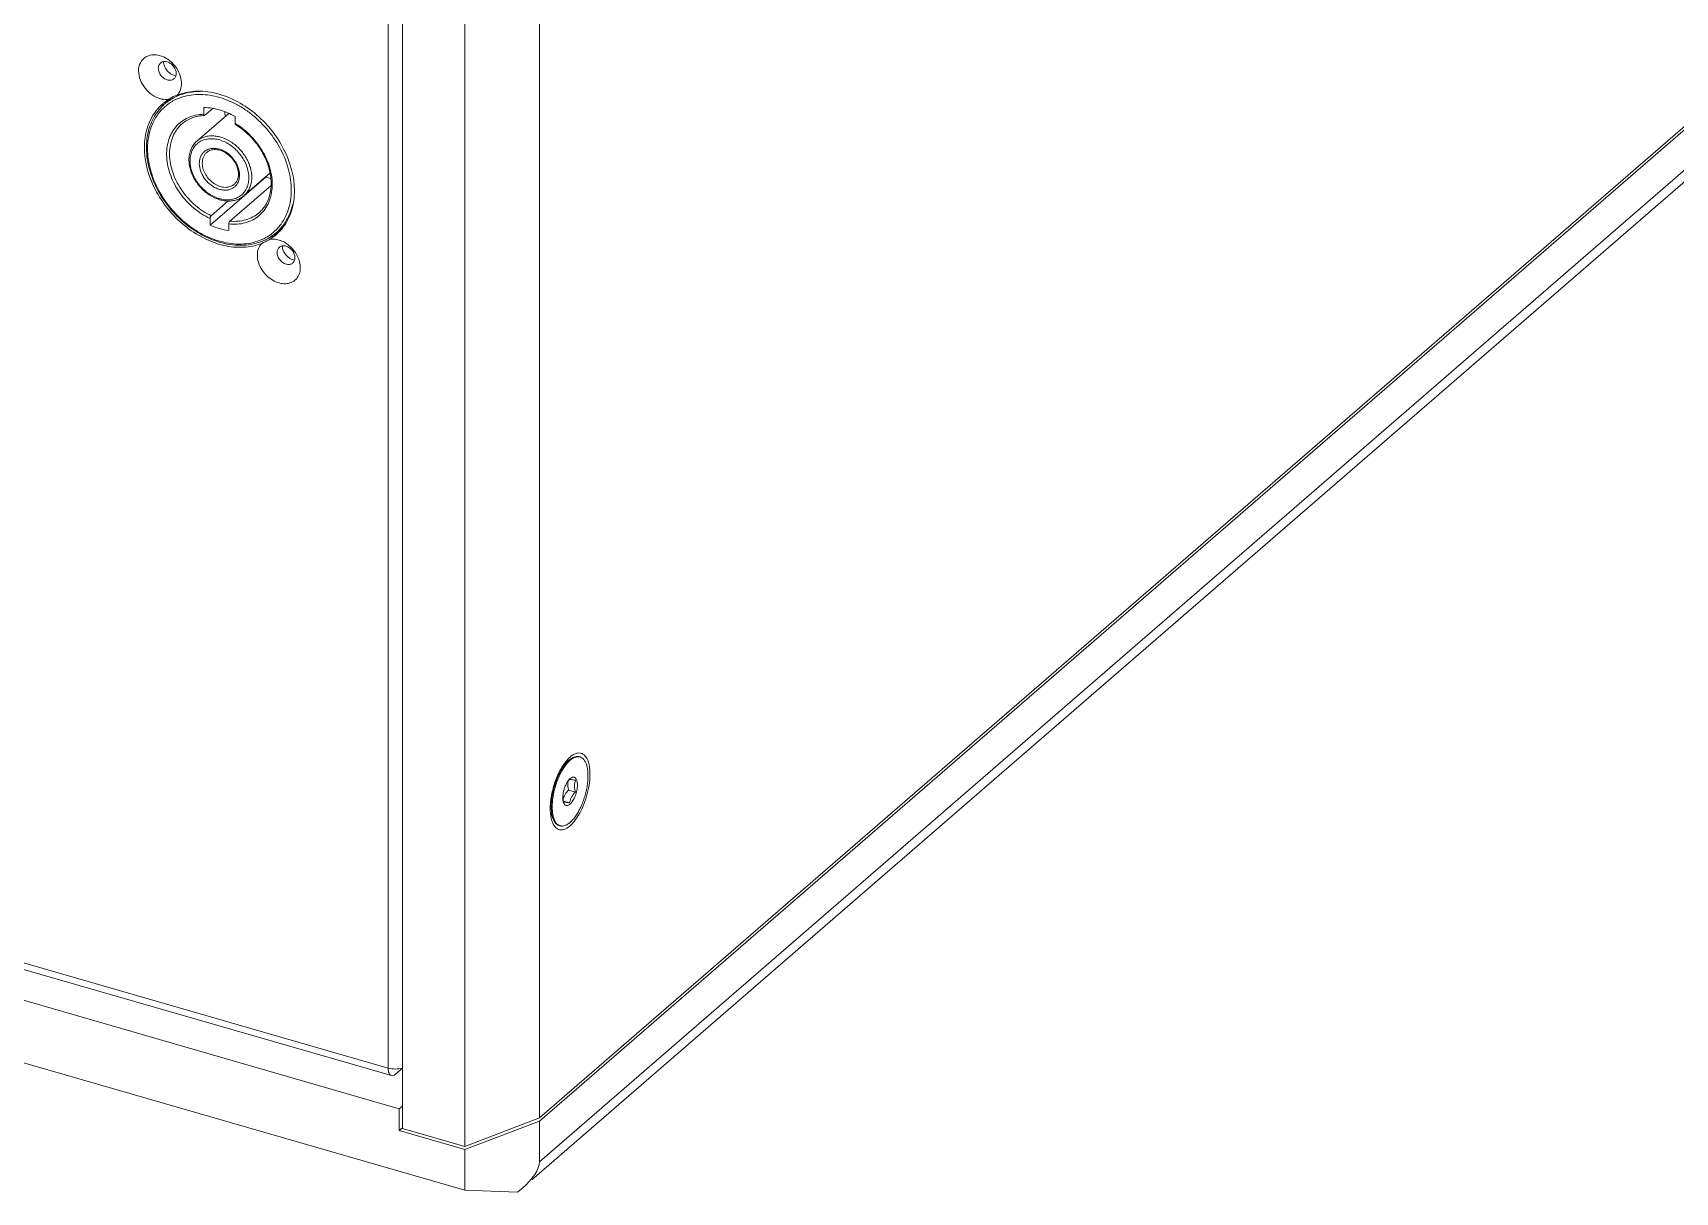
# Model space of a CAD drawing. Header units: millimetres. Extents: x 0 to 4009, y 0 to 2835.
# Drawn here: x 1972 to 2199.5, y 1770.5 to 1931.1 of the extents above; entities that cross this region are included whole.
import ezdxf

# ---------------------------------------------------------------- set-up
doc = ezdxf.new("R2010")
doc.units = ezdxf.units.MM
doc.layers.get('0').update_dxf_attribs({"lineweight": 13})

msp = doc.modelspace()

# ---------------------------------------------------------------- linework, layer by layer
for p, q in [((2021.21, 1787.67), (2021.21, 2248.4)), ((2042.16, 1780.76), (2426.66, 2113.74)), ((2042.16, 1780.32), (2426.66, 2113.31)), ((2426.66, 2107.68), (2042.16, 1774.7)), ((2427.07, 2106.42), (2041.11, 1772.17)), ((2042.16, 1780.76), (2042.16, 1994.67)), ((2023.17, 1993.22), (2023.17, 1779.31)), ((2031.83, 1776.81), (2031.83, 1990.72)), ((1990.25, 1921.25), (1991.1, 1921.99)), ((1995.66, 1919.82), (1995.66, 1920.76)), ((1995.81, 1919.68), (1996.91, 1920.63)), ((1994.7, 1916.11), (1999.12, 1919.94)), ((1999.99, 1919.51), (1999.99, 1918.57)), ((1987.87, 1915.17), (1987.87, 1915.08)), ((1993.76, 1913.47), (1993.75, 1913.38)), ((2001.25, 1908.55), (2004.83, 1911.65)), ((1996.53, 1904.45), (2004.28, 1911.16)), ((1999.27, 1905.02), (2004.98, 1909.96)), ((2001.89, 1910.94), (2001.9, 1911.03)), ((2004.28, 1911.16), (2004.28, 1911.17)), ((2007.78, 1909.24), (2007.78, 1909.33)), ((1999.03, 1907.81), (1996.68, 1905.77)), ((2021.21, 1787.67), (1610.71, 1906.17)), ((2021.65, 1786.62), (1611.16, 1905.12)), ((1996.53, 1904.45), (1996.53, 1905.38)), ((1999.12, 1904.63), (1999.12, 1903.7)), ((2004.82, 1902.5), (2005.68, 1903.13)), ((2005.7, 1903.41), (2006.55, 1904.15)), ((1606.18, 1902.28), (2022.74, 1782.03)), ((2031.83, 1770.75), (1597.09, 1896.25)), ((2045.77, 1830), (2046.5, 1830.52)), ((2046.5, 1830.52), (2046.28, 1830.35)), ((2047.79, 1830.78), (2047.66, 1830.82)), ((2046.41, 1827.77), (2046.32, 1827.68)), ((2046.2, 1826.19), (2047.15, 1825.92)), ((2043.75, 1822.97), (2044.08, 1822.15)), ((2045.49, 1824.65), (2046.33, 1824.41)), ((2045.04, 1821.24), (2044.91, 1821.27)), ((2023.17, 1787.64), (2022.21, 1786.81)), ((2023.17, 1782.41), (2022.74, 1782.03)), ((2022.74, 1779), (2022.74, 1782.03)), ((2031.83, 1776.81), (2042.16, 1780.76)), ((2042.16, 1780.32), (2031.83, 1776.38)), ((2042.16, 1774.7), (2042.16, 1780.32)), ((2022.74, 1779), (2023.14, 1779.35)), ((2022.74, 1779), (2031.83, 1776.38)), ((2031.83, 1776.81), (2023.17, 1779.31)), ((2031.83, 1770.75), (2031.83, 1776.38)), ((2039.14, 1770.48), (2031.83, 1770.75)), ((2039.14, 1770.48), (2039.64, 1770.9))]:
    msp.add_line(p, q)
for centre, radius, start, end in [((1988.19, 1923.73), 4.45, 26.5547, 37.8634), ((1994.57, 1915.97), 6.52, 130.7109, 143.1242), ((1995.52, 1916.92), 6.93, 141.6586, 144.4018), ((1994.69, 1916.13), 6.78, 132.4076, 134.8315), ((1994.41, 1916.14), 6.79, 129.1151, 130.9114), ((1994.67, 1916.15), 6.76, 130.8938, 132.4068), ((1994.41, 1916.15), 6.78, 124.8009, 129.1148), ((1994.6, 1916.23), 6.65, 123.6552, 130.8942), ((1994.53, 1916), 6.47, 127.7249, 130.6904), ((1994.4, 1916.16), 6.77, 121.8668, 124.7992), ((1994.57, 1915.96), 6.53, 120.0337, 127.7177), ((1990.45, 1924.19), 2.31, 277.6442, 279.4333), ((1994.68, 1916.11), 6.78, 116.4324, 123.6595), ((1994.64, 1915.84), 6.67, 116.4497, 120.055), ((1994.76, 1915.95), 6.97, 113.4121, 116.4559), ((1994.7, 1915.71), 6.81, 112.2798, 116.4518), ((2006.56, 1921.03), 8.05, 186.1339, 190.5867), ((1994.8, 1909.9), 10.1, 58.3273, 59.1032), ((1997.29, 1915.21), 9.86, 174.0756, 180.0505), ((1998.13, 1914.37), 7.22, 180.0081, 183.5357), ((1998.02, 1913.06), 2.57, 180.0064, 182.2004), ((1998.02, 1911.08), 4.29, 358.6996, 0.0023), ((2008.41, 1920.37), 10.09, 245.8125, 249.93), ((2001.08, 1908.45), 6.54, 298.9347, 307.7153), ((2001.12, 1908.4), 6.47, 307.7249, 310.6904), ((2001.26, 1908.54), 6.78, 306.8753, 309.3884), ((2001.1, 1908.42), 6.5, 310.7014, 319.0996), ((2002.17, 1909.24), 6.92, 297.2956, 300.0787), ((2001.28, 1908.52), 6.75, 309.3893, 310.893), ((2002.2, 1909.18), 6.85, 300.0828, 301.2896), ((2001.23, 1908.27), 6.8, 310.9116, 312.7426), ((2006.46, 1901.42), 2.02, 106.4505, 110.7051), ((2002.22, 1909.16), 6.82, 301.2885, 304.9379), ((2001.22, 1908.28), 6.82, 312.7439, 316.1598), ((2001.04, 1908.47), 6.58, 319.0964, 321.2558), ((2001.18, 1908.32), 6.87, 316.1681, 322.9272), ((2001.12, 1908.36), 6.94, 322.926, 324.7849), ((2006.25, 1898.57), 2.78, 351.1888, 0.0628), ((2047.53, 1829.87), 0.941, 73.9234, 82.0256), ((2048.66, 1825.35), 3.27, 143.6374, 145.203), ((2048.67, 1825.62), 3.14, 147.8011, 149.3993), ((2048.46, 1827.04), 2.38, 171.7873, 180.0079), ((2048.6, 1825.13), 3.21, 177.9697, 179.975), ((2048.06, 1825.37), 2.67, 182.7209, 185.205), ((2046.74, 1824.91), 1.32, 196.8059, 197.9995), ((2045.3, 1822.14), 0.938, 245.8908, 253.8822)]:
    msp.add_arc(centre, radius, start, end)
msp.add_ellipse((2031.83, 1770.75), major_axis=(10.2, 4.58), ratio=0.357758, start_param=-0.873135, end_param=-0.159411)
for points, knots in [([(1987.62, 1927.76), (1987.31, 1927.58), (1986.77, 1926.99), (1986.62, 1926.22), (1986.62, 1925.83)], [0, 0, 0, 0, 0.479833, 1, 1, 1, 1]), ([(1990.1, 1927.76), (1989.69, 1927.94), (1988.84, 1928.17), (1987.96, 1927.97), (1987.62, 1927.76)], [0, 0, 0, 0, 0.531039, 1, 1, 1, 1]), ([(1990.74, 1927.39), (1990.69, 1927.42), (1990.48, 1927.56), (1990.27, 1927.68), (1990.1, 1927.76)], [0, 0, 0, 0, 0.253739, 1, 1, 1, 1]), ([(1991.7, 1926.47), (1991.63, 1926.55), (1991.35, 1926.9), (1991.01, 1927.2), (1990.74, 1927.39)], [0, 0, 0, 0, 0.251754, 1, 1, 1, 1]), ([(1986.62, 1925.83), (1986.62, 1924.98), (1987.18, 1923.66), (1988.46, 1922.47), (1989.27, 1922.08), (1989.68, 1921.97)], [0, 0, 0, 0, 0.492046, 0.753338, 1, 1, 1, 1]), ([(1989.36, 1926.19), (1989.36, 1926.35), (1989.41, 1926.65), (1989.7, 1927), (1990.14, 1927.16), (1990.62, 1927.1), (1991.1, 1926.86), (1991.61, 1926.37), (1991.84, 1925.83), (1991.84, 1925.48)], [0, 0, 0, 0, 0.116673, 0.224348, 0.334189, 0.455821, 0.590607, 0.732728, 1, 1, 1, 1]), ([(1991.84, 1925.48), (1991.84, 1925.32), (1991.78, 1925.02), (1991.5, 1924.67), (1991.06, 1924.51), (1990.57, 1924.57), (1990.1, 1924.81), (1989.58, 1925.3), (1989.36, 1925.84), (1989.36, 1926.19)], [0, 0, 0, 0, 0.116673, 0.224348, 0.334189, 0.455821, 0.590607, 0.732728, 1, 1, 1, 1]), ([(1990.08, 1927.08), (1990.09, 1926.93), (1990.15, 1926.61), (1990.32, 1926.24), (1990.51, 1925.96), (1990.72, 1925.7), (1990.92, 1925.53), (1991.06, 1925.44)], [0, 0, 0, 0, 0.235372, 0.485742, 0.614522, 0.744025, 1, 1, 1, 1]), ([(1991.06, 1925.44), (1991.12, 1925.4), (1991.33, 1925.27), (1991.58, 1925.18), (1991.76, 1925.15)], [0, 0, 0, 0, 0.260381, 1, 1, 1, 1]), ([(1992.57, 1924.11), (1992.57, 1924.24), (1992.53, 1924.8), (1992.36, 1925.34), (1992.17, 1925.72)], [0, 0, 0, 0, 0.238077, 1, 1, 1, 1]), ([(1991.95, 1922.47), (1992.15, 1922.67), (1992.48, 1923.2), (1992.57, 1923.8), (1992.57, 1924.11)], [0, 0, 0, 0, 0.48053, 1, 1, 1, 1]), ([(2008.22, 1909.2), (2008.22, 1911.2), (2007.33, 1914.3), (2005.04, 1917.77), (2002.76, 1920.07), (2000.13, 1921.8), (1997.32, 1922.85), (1994.53, 1923.15), (1992.75, 1922.79), (1991.95, 1922.47)], [0, 0, 0, 0, 0.2502, 0.384909, 0.5203, 0.652124, 0.776867, 0.892642, 1, 1, 1, 1]), ([(1991.99, 1922.34), (1992.48, 1922.56), (1993.53, 1922.88), (1994.62, 1922.97), (1995.18, 1922.97)], [0, 0, 0, 0, 0.489152, 1, 1, 1, 1]), ([(1989.97, 1921.27), (1989.27, 1920.67), (1988.08, 1919.1), (1987.59, 1917.21), (1987.49, 1916.23)], [0, 0, 0, 0, 0.484404, 1, 1, 1, 1]), ([(1987.82, 1916.65), (1987.88, 1917.07), (1988.07, 1917.88), (1988.51, 1919.02), (1989.12, 1920.05), (1989.63, 1920.66), (1989.91, 1920.94)], [0, 0, 0, 0, 0.259974, 0.511997, 0.757878, 1, 1, 1, 1]), ([(1989.68, 1921.97), (1989.74, 1921.96), (1989.94, 1921.91), (1990.15, 1921.88), (1990.3, 1921.88)], [0, 0, 0, 0, 0.255784, 1, 1, 1, 1]), ([(1990.3, 1921.88), (1990.34, 1921.88), (1990.49, 1921.87), (1990.65, 1921.88), (1990.76, 1921.9)], [0, 0, 0, 0, 0.254986, 1, 1, 1, 1]), ([(1990.83, 1921.91), (1991.03, 1922.04), (1991.38, 1922.26), (1991.77, 1922.42), (1991.95, 1922.47)], [0, 0, 0, 0, 0.563137, 1, 1, 1, 1]), ([(1992.12, 1922.01), (1992.5, 1922.17), (1993.29, 1922.41), (1994.54, 1922.59), (1995.86, 1922.56), (1997.69, 1922.28), (1999.5, 1921.61), (2001.21, 1920.62), (2002.87, 1919.42), (2004.71, 1917.57), (2006.15, 1915.4), (2006.98, 1913.55), (2007.58, 1911.7), (2007.78, 1910.26), (2007.78, 1909.33)], [0, 0, 0, 0, 0.05275, 0.107269, 0.16391, 0.22284, 0.347133, 0.412253, 0.478773, 0.613862, 0.748322, 0.814089, 0.878211, 1, 1, 1, 1]), ([(1999.99, 1919.51), (1999.31, 1919.9), (1997.9, 1920.5), (1996.39, 1920.75), (1995.66, 1920.76)], [0, 0, 0, 0, 0.517576, 1, 1, 1, 1]), ([(1987.99, 1916.62), (1988.04, 1916.92), (1988.17, 1917.51), (1988.47, 1918.37), (1988.86, 1919.16), (1989.18, 1919.65), (1989.35, 1919.88)], [0, 0, 0, 0, 0.259006, 0.511267, 0.757837, 1, 1, 1, 1]), ([(1995.66, 1919.82), (1995.28, 1919.81), (1994.54, 1919.73), (1993.49, 1919.39), (1992.56, 1918.85), (1991.77, 1918.12), (1991.16, 1917.23), (1990.74, 1916.2), (1990.51, 1915.06), (1990.49, 1913.84), (1990.67, 1912.59), (1991.18, 1910.88), (1992.05, 1909.25), (1993.21, 1907.81), (1994.54, 1906.53), (1995.71, 1905.76), (1996.53, 1905.38)], [0, 0, 0, 0, 0.057558, 0.112824, 0.166631, 0.220046, 0.274199, 0.3301, 0.388486, 0.449752, 0.513946, 0.580808, 0.720036, 0.791202, 0.862183, 1, 1, 1, 1]), ([(1992.64, 1918.49), (1992.5, 1918.37), (1992.24, 1918.12), (1991.89, 1917.69), (1991.6, 1917.22), (1991.27, 1916.53), (1990.99, 1915.58), (1990.92, 1914.78), (1990.92, 1914.37)], [0, 0, 0, 0, 0.118457, 0.23764, 0.358239, 0.480875, 0.733904, 1, 1, 1, 1]), ([(1995.75, 1919.65), (1995.45, 1919.64), (1994.87, 1919.57), (1994.05, 1919.35), (1993.29, 1918.99), (1992.84, 1918.67), (1992.64, 1918.49)], [0, 0, 0, 0, 0.262244, 0.514433, 0.759203, 1, 1, 1, 1]), ([(1995.66, 1919.82), (1995.66, 1919.79), (1995.66, 1919.75), (1995.68, 1919.7), (1995.7, 1919.66), (1995.73, 1919.65), (1995.74, 1919.65), (1995.75, 1919.65)], [0, 0, 0, 0, 0.333789, 0.606299, 0.81737, 0.908947, 1, 1, 1, 1]), ([(1995.75, 1919.65), (1995.75, 1919.65), (1995.78, 1919.65), (1995.8, 1919.66), (1995.81, 1919.68)], [0, 0, 0, 0, 0.216025, 1, 1, 1, 1]), ([(1999.12, 1904.63), (1999.51, 1904.58), (2000.28, 1904.56), (2001.39, 1904.74), (2002.41, 1905.13), (2003.3, 1905.71), (2004.04, 1906.48), (2004.6, 1907.4), (2004.98, 1908.45), (2005.13, 1909.4), (2005.15, 1910.19), (2005.11, 1911.02), (2004.92, 1912.08), (2004.51, 1913.33), (2003.92, 1914.56), (2003.16, 1915.72), (2001.97, 1917.13), (2000.89, 1918.02), (2000.11, 1918.5)], [0, 0, 0, 0, 0.059951, 0.117204, 0.172349, 0.226285, 0.280104, 0.334917, 0.391674, 0.451035, 0.481831, 0.513367, 0.578543, 0.646302, 0.716099, 0.78722, 0.858855, 1, 1, 1, 1]), ([(2000.05, 1918.4), (2000.02, 1918.42), (2000, 1918.46), (1999.99, 1918.51), (1999.99, 1918.55), (1999.99, 1918.57)], [0, 0, 0, 0, 0.407582, 0.682239, 1, 1, 1, 1]), ([(2003.31, 1906.17), (2003.5, 1906.33), (2003.84, 1906.69), (2004.28, 1907.31), (2004.61, 1908), (2004.85, 1908.76), (2004.98, 1909.58), (2005.02, 1910.75), (2004.78, 1912.28), (2004.21, 1913.76), (2003.57, 1914.91), (2002.81, 1916.01), (2001.68, 1917.25), (2000.61, 1918.06), (2000.05, 1918.4)], [0, 0, 0, 0, 0.050988, 0.1027, 0.155707, 0.210534, 0.267506, 0.326792, 0.452039, 0.585147, 0.65388, 0.723435, 0.862946, 1, 1, 1, 1]), ([(1987.72, 1915.21), (1987.72, 1915.33), (1987.72, 1915.81), (1987.77, 1916.29), (1987.82, 1916.65)], [0, 0, 0, 0, 0.253626, 1, 1, 1, 1]), ([(1987.87, 1915.17), (1987.87, 1915.29), (1987.88, 1915.78), (1987.93, 1916.26), (1987.99, 1916.62)], [0, 0, 0, 0, 0.254048, 1, 1, 1, 1]), ([(1993.6, 1913.51), (1993.6, 1913.76), (1993.65, 1914.26), (1993.86, 1914.98), (1994.21, 1915.61), (1994.53, 1915.96), (1994.7, 1916.11)], [0, 0, 0, 0, 0.263189, 0.515672, 0.760025, 1, 1, 1, 1]), ([(1993.76, 1913.47), (1993.76, 1913.72), (1993.82, 1914.22), (1994.07, 1914.91), (1994.46, 1915.51), (1994.98, 1915.97), (1995.62, 1916.29), (1996.33, 1916.45), (1997.1, 1916.44), (1997.89, 1916.28), (1998.68, 1915.96), (1999.69, 1915.35), (2000.57, 1914.49), (2001.24, 1913.49), (2001.61, 1912.68), (2001.84, 1911.86), (2001.9, 1911.3), (2001.9, 1911.03)], [0, 0, 0, 0, 0.059449, 0.115798, 0.169953, 0.223266, 0.277284, 0.333391, 0.392535, 0.455108, 0.52097, 0.589537, 0.730602, 0.801212, 0.870236, 0.936717, 1, 1, 1, 1]), ([(1994.7, 1916.11), (1994.85, 1916.24), (1995.16, 1916.46), (1995.7, 1916.69), (1996.29, 1916.83), (1996.91, 1916.85), (1997.56, 1916.78), (1998.45, 1916.54), (1999.54, 1915.99), (2000.67, 1915.02), (2001.43, 1914.01), (2001.88, 1913.12), (2002.2, 1912.24), (2002.31, 1911.54), (2002.31, 1911.08)], [0, 0, 0, 0, 0.051959, 0.104819, 0.159357, 0.216137, 0.275467, 0.337399, 0.467904, 0.604498, 0.742058, 0.809615, 0.875462, 1, 1, 1, 1]), ([(1987.43, 1915.2), (1987.43, 1913.21), (1988.32, 1910.11), (1990.61, 1906.63), (1992.89, 1904.34), (1995.52, 1902.61), (1998.33, 1901.55), (2001.12, 1901.26), (2002.9, 1901.62), (2003.7, 1901.93)], [0, 0, 0, 0, 0.2502, 0.384909, 0.5203, 0.652124, 0.776867, 0.892642, 1, 1, 1, 1]), ([(2005.33, 1903.11), (2004.97, 1902.85), (2004.2, 1902.38), (2002.9, 1901.9), (2001.5, 1901.66), (2000.03, 1901.65), (1998.52, 1901.88), (1997, 1902.34), (1995.51, 1903.02), (1994.07, 1903.89), (1992.71, 1904.95), (1991.06, 1906.57), (1989.69, 1908.45), (1988.69, 1910.49), (1988.13, 1912.06), (1987.8, 1913.64), (1987.72, 1914.69), (1987.72, 1915.21)], [0, 0, 0, 0, 0.05265, 0.106327, 0.161673, 0.219135, 0.278948, 0.341125, 0.405482, 0.471667, 0.539198, 0.607501, 0.743703, 0.810583, 0.875846, 0.939074, 1, 1, 1, 1]), ([(2004.24, 1902.73), (2003.88, 1902.53), (2003.1, 1902.19), (2001.84, 1901.89), (2000.5, 1901.8), (1998.62, 1901.96), (1996.72, 1902.55), (1994.92, 1903.48), (1993.15, 1904.67), (1991.18, 1906.53), (1989.64, 1908.76), (1988.73, 1910.68), (1988.24, 1912.15), (1987.94, 1913.62), (1987.87, 1914.6), (1987.87, 1915.08)], [0, 0, 0, 0, 0.052234, 0.106001, 0.161802, 0.219931, 0.343066, 0.407958, 0.474485, 0.610189, 0.7458, 0.812217, 0.876962, 0.939644, 1, 1, 1, 1]), ([(1990.93, 1913.93), (1990.98, 1913.1), (1991.27, 1911.85), (1991.97, 1910.3), (1992.67, 1909.16), (1993.51, 1908.12), (1994.78, 1906.88), (1995.89, 1906.14), (1996.68, 1905.77)], [0, 0, 0, 0, 0.237538, 0.362943, 0.491022, 0.620333, 0.749341, 1, 1, 1, 1]), ([(2000.61, 1911.4), (2000.61, 1911.78), (2000.49, 1912.37), (2000.15, 1913.09), (1999.69, 1913.79), (1999.08, 1914.37), (1998.38, 1914.79), (1997.84, 1915), (1997.29, 1915.11), (1996.77, 1915.1), (1996.28, 1914.99), (1995.84, 1914.76), (1995.49, 1914.43), (1995.23, 1914.01), (1995.07, 1913.53), (1995.04, 1913.18), (1995.04, 1913.01)], [0, 0, 0, 0, 0.129388, 0.198492, 0.269174, 0.410268, 0.47877, 0.544507, 0.606907, 0.66586, 0.721803, 0.775739, 0.829101, 0.883451, 0.940136, 1, 1, 1, 1]), ([(1996.07, 1914.54), (1995.97, 1914.45), (1995.79, 1914.25), (1995.59, 1913.9), (1995.47, 1913.49), (1995.45, 1913.21), (1995.45, 1913.06)], [0, 0, 0, 0, 0.237422, 0.480444, 0.733721, 1, 1, 1, 1]), ([(2000.46, 1911.53), (2000.46, 1911.79), (2000.37, 1912.35), (2000.09, 1913), (1999.77, 1913.49), (1999.39, 1913.94), (1998.83, 1914.42), (1998.08, 1914.81), (1997.43, 1914.94), (1996.94, 1914.93), (1996.61, 1914.85), (1996.32, 1914.73), (1996.14, 1914.6), (1996.07, 1914.54)], [0, 0, 0, 0, 0.124802, 0.260107, 0.330232, 0.400898, 0.540404, 0.672743, 0.793316, 0.848782, 0.90118, 0.951277, 1, 1, 1, 1]), ([(2001.25, 1908.55), (2001.1, 1908.42), (2000.77, 1908.19), (2000.22, 1907.95), (1999.62, 1907.81), (1998.99, 1907.78), (1998.33, 1907.85), (1997.44, 1908.09), (1996.36, 1908.63), (1995.23, 1909.59), (1994.48, 1910.59), (1994.03, 1911.47), (1993.71, 1912.35), (1993.6, 1913.05), (1993.6, 1913.51)], [0, 0, 0, 0, 0.05363, 0.107966, 0.163633, 0.22113, 0.280764, 0.342633, 0.472199, 0.607268, 0.743256, 0.810169, 0.875553, 1, 1, 1, 1]), ([(2001.89, 1910.94), (2001.89, 1910.68), (2001.83, 1910.18), (2001.58, 1909.49), (2001.19, 1908.9), (2000.67, 1908.43), (2000.03, 1908.11), (1999.32, 1907.96), (1998.55, 1907.96), (1997.76, 1908.13), (1996.97, 1908.44), (1995.96, 1909.06), (1995.08, 1909.91), (1994.41, 1910.92), (1994.04, 1911.72), (1993.81, 1912.55), (1993.75, 1913.11), (1993.75, 1913.38)], [0, 0, 0, 0, 0.059449, 0.115798, 0.169953, 0.223266, 0.277284, 0.333391, 0.392535, 0.455108, 0.52097, 0.589537, 0.730602, 0.801212, 0.870236, 0.936717, 1, 1, 1, 1]), ([(1995.04, 1913.01), (1995.04, 1912.62), (1995.16, 1912.03), (1995.5, 1911.31), (1995.96, 1910.62), (1996.57, 1910.03), (1997.27, 1909.62), (1997.81, 1909.4), (1998.36, 1909.3), (1998.88, 1909.3), (1999.37, 1909.42), (1999.81, 1909.65), (2000.16, 1909.97), (2000.42, 1910.39), (2000.58, 1910.88), (2000.61, 1911.22), (2000.61, 1911.4)], [0, 0, 0, 0, 0.129388, 0.198492, 0.269174, 0.410268, 0.47877, 0.544507, 0.606907, 0.66586, 0.721803, 0.775739, 0.829101, 0.883451, 0.940136, 1, 1, 1, 1]), ([(1995.45, 1912.96), (1995.46, 1912.7), (1995.56, 1912.16), (1995.92, 1911.39), (1996.45, 1910.71), (1997.11, 1910.17), (1997.73, 1909.86), (1998.25, 1909.73), (1998.62, 1909.69), (1998.98, 1909.71), (1999.31, 1909.79), (1999.62, 1909.93), (1999.8, 1910.06), (1999.88, 1910.13)], [0, 0, 0, 0, 0.125684, 0.259477, 0.397129, 0.533402, 0.663401, 0.725084, 0.784202, 0.840822, 0.895259, 0.948066, 1, 1, 1, 1]), ([(1999.88, 1910.13), (1999.98, 1910.21), (2000.14, 1910.39), (2000.33, 1910.72), (2000.44, 1911.11), (2000.46, 1911.39), (2000.46, 1911.53)], [0, 0, 0, 0, 0.23207, 0.472404, 0.727249, 1, 1, 1, 1]), ([(2002.3, 1910.98), (2002.3, 1910.74), (2002.25, 1910.27), (2002.04, 1909.61), (2001.71, 1909.02), (2001.41, 1908.69), (2001.25, 1908.55)], [0, 0, 0, 0, 0.265536, 0.518582, 0.761939, 1, 1, 1, 1]), ([(2007.78, 1909.24), (2007.78, 1908.78), (2007.71, 1907.87), (2007.4, 1906.57), (2006.89, 1905.39), (2006.43, 1904.68), (2006.17, 1904.36)], [0, 0, 0, 0, 0.264041, 0.517588, 0.762097, 1, 1, 1, 1]), ([(2006.79, 1904.36), (2007.26, 1905.03), (2008, 1906.61), (2008.22, 1908.32), (2008.22, 1909.2)], [0, 0, 0, 0, 0.48275, 1, 1, 1, 1]), ([(2007.97, 1907.32), (2007.88, 1906.93), (2007.66, 1906.18), (2007.15, 1905.13), (2006.51, 1904.19), (2005.98, 1903.66), (2005.7, 1903.41)], [0, 0, 0, 0, 0.259314, 0.510915, 0.756925, 1, 1, 1, 1]), ([(1996.68, 1905.77), (1996.65, 1905.75), (1996.61, 1905.7), (1996.57, 1905.6), (1996.53, 1905.49), (1996.53, 1905.41), (1996.53, 1905.38)], [0, 0, 0, 0, 0.211518, 0.469371, 0.743182, 1, 1, 1, 1]), ([(1999.12, 1904.63), (1999.12, 1904.66), (1999.13, 1904.74), (1999.16, 1904.85), (1999.21, 1904.95), (1999.25, 1905), (1999.27, 1905.02)], [0, 0, 0, 0, 0.256813, 0.530636, 0.788496, 1, 1, 1, 1]), ([(1999.27, 1905.02), (1999.65, 1904.98), (2000.4, 1904.97), (2001.49, 1905.16), (2002.47, 1905.55), (2003.05, 1905.95), (2003.31, 1906.17)], [0, 0, 0, 0, 0.2649, 0.517761, 0.761399, 1, 1, 1, 1]), ([(1996.53, 1904.45), (1996.95, 1904.26), (1997.8, 1903.95), (1998.69, 1903.76), (1999.12, 1903.7)], [0, 0, 0, 0, 0.510528, 1, 1, 1, 1]), ([(2004.82, 1902.5), (2004.75, 1902.46), (2004.38, 1902.26), (2004, 1902.08), (2003.7, 1901.93)], [0, 0, 0, 0, 0.196331, 1, 1, 1, 1]), ([(2009.03, 1898.58), (2009.03, 1899.1), (2008.81, 1899.91), (2008.25, 1900.85), (2007.51, 1901.69), (2006.37, 1902.42), (2005.3, 1902.58), (2004.82, 1902.5)], [0, 0, 0, 0, 0.246782, 0.379452, 0.513692, 0.771475, 1, 1, 1, 1]), ([(2005.74, 1903.31), (2005.61, 1903.26), (2005.36, 1903.13), (2005.14, 1902.95), (2005.04, 1902.85)], [0, 0, 0, 0, 0.503164, 1, 1, 1, 1]), ([(2003.7, 1901.93), (2003.5, 1901.73), (2003.17, 1901.21), (2003.08, 1900.6), (2003.08, 1900.29)], [0, 0, 0, 0, 0.48053, 1, 1, 1, 1]), ([(2003.08, 1900.29), (2003.08, 1899.65), (2003.5, 1898.33), (2004.66, 1897.09), (2005.84, 1896.48), (2006.74, 1896.3), (2007.59, 1896.39), (2008.08, 1896.66), (2008.28, 1896.82)], [0, 0, 0, 0, 0.256761, 0.530454, 0.661734, 0.783459, 0.895099, 1, 1, 1, 1]), ([(2005.81, 1900.66), (2005.81, 1900.81), (2005.87, 1901.11), (2006.15, 1901.47), (2006.59, 1901.62), (2007.08, 1901.57), (2007.55, 1901.33), (2008.07, 1900.83), (2008.29, 1900.29), (2008.29, 1899.94)], [0, 0, 0, 0, 0.116673, 0.224348, 0.334189, 0.455821, 0.590607, 0.732728, 1, 1, 1, 1]), ([(2008.29, 1899.94), (2008.29, 1899.79), (2008.24, 1899.49), (2007.95, 1899.13), (2007.51, 1898.98), (2007.03, 1899.04), (2006.55, 1899.28), (2006.04, 1899.77), (2005.81, 1900.31), (2005.81, 1900.66)], [0, 0, 0, 0, 0.116673, 0.224348, 0.334189, 0.455821, 0.590607, 0.732728, 1, 1, 1, 1]), ([(2006.54, 1901.55), (2006.54, 1901.39), (2006.6, 1901.07), (2006.77, 1900.7), (2006.96, 1900.42), (2007.18, 1900.17), (2007.37, 1900), (2007.51, 1899.91)], [0, 0, 0, 0, 0.235372, 0.485742, 0.614522, 0.744025, 1, 1, 1, 1]), ([(2007.51, 1899.91), (2007.57, 1899.87), (2007.79, 1899.74), (2008.03, 1899.65), (2008.21, 1899.61)], [0, 0, 0, 0, 0.260381, 1, 1, 1, 1]), ([(2008.28, 1896.82), (2008.47, 1896.98), (2008.8, 1897.39), (2008.95, 1897.89), (2008.99, 1898.15)], [0, 0, 0, 0, 0.485972, 1, 1, 1, 1]), ([(2046.28, 1830.35), (2046.17, 1830.25), (2045.95, 1830.03), (2045.64, 1829.65), (2045.34, 1829.22), (2045.05, 1828.73), (2044.79, 1828.2), (2044.46, 1827.44), (2044.14, 1826.44), (2043.92, 1825.42), (2043.83, 1824.62), (2043.79, 1824.04), (2043.8, 1823.5), (2043.85, 1823), (2043.94, 1822.55), (2044.03, 1822.27), (2044.08, 1822.15)], [0, 0, 0, 0, 0.050137, 0.105331, 0.165153, 0.229016, 0.296186, 0.365832, 0.508852, 0.650579, 0.718642, 0.783656, 0.844854, 0.901592, 0.953392, 1, 1, 1, 1]), ([(2045.36, 1829.5), (2045.31, 1829.42), (2045.12, 1829.1), (2044.94, 1828.76), (2044.82, 1828.51)], [0, 0, 0, 0, 0.241277, 1, 1, 1, 1]), ([(2045.28, 1828.86), (2045.39, 1829.05), (2045.62, 1829.42), (2045.89, 1829.76), (2046.02, 1829.92)], [0, 0, 0, 0, 0.522547, 1, 1, 1, 1]), ([(2045.76, 1830.07), (2045.73, 1830.03), (2045.59, 1829.84), (2045.45, 1829.65), (2045.36, 1829.5)], [0, 0, 0, 0, 0.24168, 1, 1, 1, 1]), ([(2046.41, 1830.77), (2046.36, 1830.72), (2046.12, 1830.51), (2045.91, 1830.26), (2045.76, 1830.07)], [0, 0, 0, 0, 0.23308, 1, 1, 1, 1]), ([(2046.02, 1829.92), (2046.05, 1829.95), (2046.18, 1830.09), (2046.31, 1830.22), (2046.41, 1830.31)], [0, 0, 0, 0, 0.261809, 1, 1, 1, 1]), ([(2046.41, 1830.31), (2046.51, 1830.4), (2046.72, 1830.55), (2047.04, 1830.72), (2047.31, 1830.8), (2047.51, 1830.82), (2047.61, 1830.81), (2047.66, 1830.81)], [0, 0, 0, 0, 0.294903, 0.555992, 0.787834, 0.895693, 1, 1, 1, 1]), ([(2047.79, 1830.78), (2047.84, 1830.76), (2047.95, 1830.72), (2048.11, 1830.63), (2048.25, 1830.5), (2048.42, 1830.29), (2048.61, 1829.95), (2048.77, 1829.46), (2048.87, 1828.89), (2048.9, 1828.25), (2048.88, 1827.55), (2048.8, 1826.81), (2048.65, 1826.05), (2048.45, 1825.29), (2048.2, 1824.55), (2047.91, 1823.84), (2047.57, 1823.19), (2047.21, 1822.61), (2046.83, 1822.11), (2046.55, 1821.83), (2046.41, 1821.71)], [0, 0, 0, 0, 0.017047, 0.034552, 0.05293, 0.072518, 0.116181, 0.166734, 0.224312, 0.288412, 0.358096, 0.432131, 0.509081, 0.58739, 0.665443, 0.741637, 0.814444, 0.882486, 0.94461, 1, 1, 1, 1]), ([(2047.66, 1830.82), (2047.62, 1830.83), (2047.53, 1830.85), (2047.34, 1830.86), (2047.09, 1830.82), (2046.79, 1830.7), (2046.6, 1830.59), (2046.5, 1830.52)], [0, 0, 0, 0, 0.108821, 0.219463, 0.452374, 0.710231, 1, 1, 1, 1]), ([(2048.36, 1831.06), (2048.25, 1831.15), (2048, 1831.3), (2047.56, 1831.36), (2047.09, 1831.24), (2046.8, 1831.06), (2046.65, 1830.96)], [0, 0, 0, 0, 0.23026, 0.456814, 0.707194, 1, 1, 1, 1]), ([(2049.16, 1828.39), (2049.16, 1828.68), (2049.13, 1829.24), (2048.95, 1830.17), (2048.66, 1830.8), (2048.36, 1831.06)], [0, 0, 0, 0, 0.310021, 0.582468, 1, 1, 1, 1]), ([(2044.82, 1828.51), (2044.54, 1827.92), (2044.08, 1826.68), (2043.81, 1825.39), (2043.73, 1824.74)], [0, 0, 0, 0, 0.499646, 1, 1, 1, 1]), ([(2044.05, 1822.64), (2044, 1822.86), (2043.94, 1823.32), (2043.92, 1824.06), (2043.98, 1824.85), (2044.11, 1825.68), (2044.31, 1826.52), (2044.58, 1827.34), (2044.9, 1828.13), (2045.15, 1828.62), (2045.28, 1828.86)], [0, 0, 0, 0, 0.102444, 0.216851, 0.340999, 0.472069, 0.606874, 0.742035, 0.874159, 1, 1, 1, 1]), ([(2045.98, 1827.22), (2045.89, 1827.07), (2045.74, 1826.76), (2045.56, 1826.27), (2045.44, 1825.76), (2045.41, 1825.41), (2045.4, 1825.24)], [0, 0, 0, 0, 0.242161, 0.499229, 0.756675, 1, 1, 1, 1]), ([(2046.32, 1827.68), (2046.26, 1827.62), (2046.16, 1827.5), (2046.07, 1827.36), (2046.02, 1827.29)], [0, 0, 0, 0, 0.475902, 1, 1, 1, 1]), ([(2046.33, 1827.65), (2046.31, 1827.62), (2046.2, 1827.51), (2046.1, 1827.38), (2046.03, 1827.29)], [0, 0, 0, 0, 0.251913, 1, 1, 1, 1]), ([(2047.15, 1827.54), (2047.05, 1827.56), (2046.87, 1827.6), (2046.64, 1827.63), (2046.47, 1827.65), (2046.37, 1827.66), (2046.33, 1827.65)], [0, 0, 0, 0, 0.362376, 0.657212, 0.867115, 1, 1, 1, 1]), ([(2047.43, 1826.89), (2047.43, 1827), (2047.42, 1827.2), (2047.36, 1827.48), (2047.28, 1827.68), (2047.2, 1827.8), (2047.13, 1827.87), (2047.06, 1827.93), (2046.98, 1827.96), (2046.89, 1827.98), (2046.8, 1827.97), (2046.7, 1827.95), (2046.57, 1827.89), (2046.47, 1827.82), (2046.41, 1827.77)], [0, 0, 0, 0, 0.176286, 0.330449, 0.460858, 0.517768, 0.569981, 0.618683, 0.665488, 0.712273, 0.760915, 0.81303, 0.86984, 1, 1, 1, 1]), ([(2047.02, 1826.77), (2047.02, 1826.9), (2047.04, 1827.17), (2047.11, 1827.42), (2047.15, 1827.54)], [0, 0, 0, 0, 0.510083, 1, 1, 1, 1]), ([(2047.46, 1822.52), (2048.01, 1823.39), (2048.81, 1825.31), (2049.16, 1827.36), (2049.16, 1828.39)], [0, 0, 0, 0, 0.499796, 1, 1, 1, 1]), ([(2045.4, 1825.13), (2045.4, 1825.02), (2045.41, 1824.82), (2045.45, 1824.61), (2045.47, 1824.52)], [0, 0, 0, 0, 0.533521, 1, 1, 1, 1]), ([(2045.41, 1825.13), (2045.41, 1825.08), (2045.44, 1824.87), (2045.48, 1824.67), (2045.52, 1824.51)], [0, 0, 0, 0, 0.245381, 1, 1, 1, 1]), ([(2046.2, 1826.19), (2046.11, 1826.1), (2045.94, 1825.9), (2045.72, 1825.58), (2045.55, 1825.24), (2045.47, 1825.01), (2045.44, 1824.89)], [0, 0, 0, 0, 0.259379, 0.51334, 0.760178, 1, 1, 1, 1]), ([(2046.2, 1826.19), (2046.16, 1826.34), (2046.1, 1826.62), (2046.08, 1826.9), (2046.08, 1827.04)], [0, 0, 0, 0, 0.509465, 1, 1, 1, 1]), ([(2046.33, 1824.41), (2046.36, 1824.54), (2046.42, 1824.74), (2046.52, 1825.01), (2046.65, 1825.27), (2046.85, 1825.58), (2047.04, 1825.81), (2047.15, 1825.92)], [0, 0, 0, 0, 0.238591, 0.360572, 0.484672, 0.738997, 1, 1, 1, 1]), ([(2046.41, 1824.25), (2046.48, 1824.31), (2046.62, 1824.46), (2046.81, 1824.73), (2046.98, 1825.04), (2047.14, 1825.39), (2047.26, 1825.76), (2047.35, 1826.14), (2047.41, 1826.52), (2047.43, 1826.77), (2047.43, 1826.89)], [0, 0, 0, 0, 0.09859, 0.211371, 0.335842, 0.468575, 0.605586, 0.742619, 0.875421, 1, 1, 1, 1]), ([(2047.15, 1825.92), (2047.11, 1826.06), (2047.05, 1826.34), (2047.02, 1826.63), (2047.02, 1826.77)], [0, 0, 0, 0, 0.509455, 1, 1, 1, 1]), ([(2043.73, 1824.74), (2043.72, 1824.65), (2043.68, 1824.28), (2043.66, 1823.9), (2043.66, 1823.63)], [0, 0, 0, 0, 0.258787, 1, 1, 1, 1]), ([(2043.66, 1823.63), (2043.66, 1823.56), (2043.66, 1823.33), (2043.68, 1823.09), (2043.7, 1822.92)], [0, 0, 0, 0, 0.257675, 1, 1, 1, 1]), ([(2043.7, 1822.92), (2043.7, 1822.84), (2043.74, 1822.57), (2043.79, 1822.29), (2043.84, 1822.1)], [0, 0, 0, 0, 0.263858, 1, 1, 1, 1]), ([(2045.48, 1824.5), (2045.5, 1824.44), (2045.54, 1824.34), (2045.63, 1824.2), (2045.73, 1824.1), (2045.86, 1824.05), (2045.99, 1824.04), (2046.13, 1824.07), (2046.28, 1824.14), (2046.37, 1824.21), (2046.41, 1824.25)], [0, 0, 0, 0, 0.147639, 0.276665, 0.390709, 0.496421, 0.602751, 0.718439, 0.849813, 1, 1, 1, 1]), ([(2045.52, 1824.51), (2045.56, 1824.52), (2045.65, 1824.52), (2045.83, 1824.5), (2046.06, 1824.46), (2046.24, 1824.42), (2046.33, 1824.41)], [0, 0, 0, 0, 0.132885, 0.342788, 0.637625, 1, 1, 1, 1]), ([(2043.84, 1822.1), (2043.85, 1822.06), (2043.89, 1821.92), (2043.94, 1821.79), (2043.98, 1821.69)], [0, 0, 0, 0, 0.260204, 1, 1, 1, 1]), ([(2043.98, 1821.69), (2044.01, 1821.62), (2044.13, 1821.35), (2044.3, 1821.11), (2044.45, 1820.97)], [0, 0, 0, 0, 0.277148, 1, 1, 1, 1]), ([(2044.91, 1821.28), (2044.86, 1821.3), (2044.76, 1821.36), (2044.62, 1821.47), (2044.5, 1821.61), (2044.34, 1821.83), (2044.17, 1822.17), (2044.09, 1822.48), (2044.05, 1822.64)], [0, 0, 0, 0, 0.100483, 0.205181, 0.316018, 0.434481, 0.697861, 1, 1, 1, 1]), ([(2044.08, 1822.15), (2044.13, 1822.04), (2044.23, 1821.83), (2044.42, 1821.57), (2044.61, 1821.41), (2044.78, 1821.32), (2044.86, 1821.29), (2044.91, 1821.27)], [0, 0, 0, 0, 0.28971, 0.547603, 0.780525, 0.891174, 1, 1, 1, 1]), ([(2044.45, 1820.97), (2044.57, 1820.86), (2044.86, 1820.69), (2045.2, 1820.67), (2045.36, 1820.7)], [0, 0, 0, 0, 0.500928, 1, 1, 1, 1]), ([(2046.41, 1821.71), (2046.3, 1821.61), (2046.12, 1821.48), (2045.87, 1821.34), (2045.65, 1821.25), (2045.41, 1821.2), (2045.19, 1821.2), (2045.09, 1821.22), (2045.04, 1821.24)], [0, 0, 0, 0, 0.298483, 0.433334, 0.559251, 0.788347, 0.895373, 1, 1, 1, 1]), ([(2045.36, 1820.7), (2045.47, 1820.71), (2045.95, 1820.85), (2046.36, 1821.18), (2046.64, 1821.46)], [0, 0, 0, 0, 0.212278, 1, 1, 1, 1]), ([(2046.64, 1821.46), (2046.72, 1821.53), (2047.02, 1821.86), (2047.28, 1822.23), (2047.46, 1822.52)], [0, 0, 0, 0, 0.23121, 1, 1, 1, 1]), ([(2023.19, 1787.67), (2022.87, 1787.58), (2022.2, 1787.5), (2021.53, 1787.58), (2021.21, 1787.67)], [0, 0, 0, 0, 0.500369, 1, 1, 1, 1]), ([(2021.21, 1787.67), (2021.21, 1787.54), (2021.22, 1787.3), (2021.3, 1786.97), (2021.44, 1786.73), (2021.58, 1786.64), (2021.65, 1786.62)], [0, 0, 0, 0, 0.326565, 0.600602, 0.819402, 1, 1, 1, 1]), ([(2021.65, 1786.62), (2021.74, 1786.59), (2021.95, 1786.61), (2022.12, 1786.73), (2022.21, 1786.81)], [0, 0, 0, 0, 0.439174, 1, 1, 1, 1])]:
    msp.add_open_spline(points, degree=3, knots=knots)
msp.add_open_spline([(2046.65, 1830.96), (2046.57, 1830.9), (2046.49, 1830.84), (2046.41, 1830.77)], degree=3)

doc.saveas('drawing.dxf')
